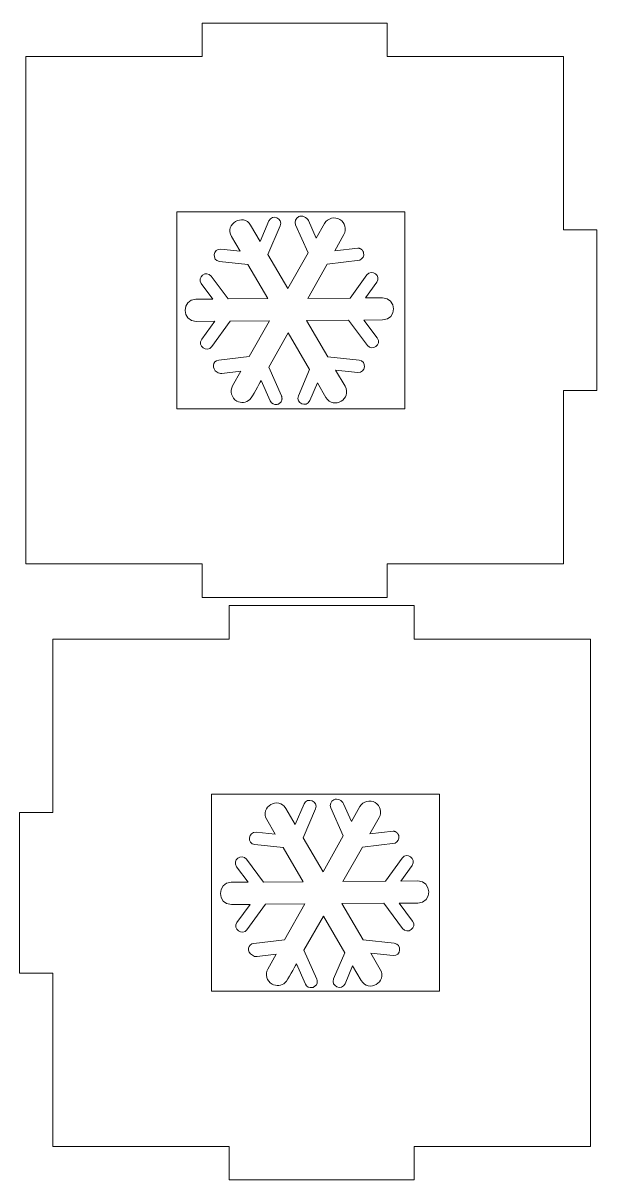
# Model space of a CAD drawing. Header units: centimetres. Extents: x -37 to 30, y -73 to 69.
# Drawn here: x 1.11 to 11.4, y 24.1 to 44.84 of the extents above; entities that cross this region are included whole.
import ezdxf

# ---------------------------------------------------------------- set-up
doc = ezdxf.new("R2010")
doc.units = ezdxf.units.CM
doc.header["$MEASUREMENT"] = 0
doc.layers.add('layer 1', color=7, linetype='Continuous')

msp = doc.modelspace()

# ---------------------------------------------------------------- linework, layer by layer
at = {"layer": 'layer 1', "color": 250, "lineweight": 9}
for points, knots in [([(1.15531, 39.6954), (1.15531, 39.6954), (1.15531, 35.14718), (1.15531, 35.14718), (1.15531, 35.14718), (1.15531, 35.14718), (4.32019, 35.14718), (4.32019, 35.14718), (4.32019, 35.14718), (4.32019, 35.14718), (4.32019, 34.54718), (4.32019, 34.54718), (4.32019, 34.54718), (4.32019, 34.54718), (7.63823, 34.54718), (7.63823, 34.54718), (7.63823, 34.54718), (7.63823, 34.54718), (7.63823, 35.14718), (7.63823, 35.14718), (7.63823, 35.14718), (7.63823, 35.14718), (10.80313, 35.14718), (10.80313, 35.14718), (10.80313, 35.14718), (10.80313, 35.14718), (10.80313, 38.25564), (10.80313, 38.25564), (10.80313, 38.25564), (10.80313, 38.25564), (11.40313, 38.25564), (11.40313, 38.25564), (11.40313, 38.25564), (11.40313, 38.25564), (11.40313, 41.13516), (11.40313, 41.13516), (11.40313, 41.13516), (11.40313, 41.13516), (10.80313, 41.13516), (10.80313, 41.13516), (10.80313, 41.13516), (10.80313, 41.13516), (10.80313, 44.24362), (10.80313, 44.24362), (10.80313, 44.24362), (10.80313, 44.24362), (7.63823, 44.24362), (7.63823, 44.24362), (7.63823, 44.24362), (7.63823, 44.24362), (7.63823, 44.84362), (7.63823, 44.84362), (7.63823, 44.84362), (7.63823, 44.84362), (4.32019, 44.84362), (4.32019, 44.84362), (4.32019, 44.84362), (4.32019, 44.84362), (4.32019, 44.24362), (4.32019, 44.24362), (4.32019, 44.24362), (4.32019, 44.24362), (1.15531, 44.24362), (1.15531, 44.24362), (1.15531, 44.24362), (1.15531, 44.24362), (1.15531, 39.6954), (1.15531, 39.6954)], [0, 0, 0, 0, 0.05555556, 0.05555556, 0.05555556, 0.05555556, 0.11111111, 0.11111111, 0.11111111, 0.11111111, 0.16666667, 0.16666667, 0.16666667, 0.16666667, 0.22222222, 0.22222222, 0.22222222, 0.22222222, 0.27777778, 0.27777778, 0.27777778, 0.27777778, 0.33333333, 0.33333333, 0.33333333, 0.33333333, 0.38888889, 0.38888889, 0.38888889, 0.38888889, 0.44444444, 0.44444444, 0.44444444, 0.44444444, 0.5, 0.5, 0.5, 0.5, 0.55555556, 0.55555556, 0.55555556, 0.55555556, 0.61111111, 0.61111111, 0.61111111, 0.61111111, 0.66666667, 0.66666667, 0.66666667, 0.66666667, 0.72222222, 0.72222222, 0.72222222, 0.72222222, 0.77777778, 0.77777778, 0.77777778, 0.77777778, 0.83333333, 0.83333333, 0.83333333, 0.83333333, 0.88888889, 0.88888889, 0.88888889, 0.88888889, 1, 1, 1, 1]), ([(7.95661, 39.6954), (7.95661, 39.6954), (7.95661, 37.92912), (7.95661, 37.92912), (7.95661, 37.92912), (7.95661, 37.92912), (3.86631, 37.92912), (3.86631, 37.92912), (3.86631, 37.92912), (3.86631, 37.92912), (3.86631, 39.6954), (3.86631, 39.6954), (3.86631, 39.6954), (3.86631, 39.6954), (3.86631, 41.46168), (3.86631, 41.46168), (3.86631, 41.46168), (3.86631, 41.46168), (7.95661, 41.46168), (7.95661, 41.46168), (7.95661, 41.46168), (7.95661, 41.46168), (7.95661, 39.6954), (7.95661, 39.6954)], [0, 0, 0, 0, 0.14285714, 0.14285714, 0.14285714, 0.14285714, 0.28571429, 0.28571429, 0.28571429, 0.28571429, 0.42857143, 0.42857143, 0.42857143, 0.42857143, 0.57142857, 0.57142857, 0.57142857, 0.57142857, 0.71428571, 0.71428571, 0.71428571, 0.71428571, 1, 1, 1, 1]), ([(11.28779, 29.25248), (11.28779, 29.25248), (11.28779, 24.70426), (11.28779, 24.70426), (11.28779, 24.70426), (11.28779, 24.70426), (8.12291, 24.70426), (8.12291, 24.70426), (8.12291, 24.70426), (8.12291, 24.70426), (8.12291, 24.10426), (8.12291, 24.10426), (8.12291, 24.10426), (8.12291, 24.10426), (4.80487, 24.10426), (4.80487, 24.10426), (4.80487, 24.10426), (4.80487, 24.10426), (4.80487, 24.70426), (4.80487, 24.70426), (4.80487, 24.70426), (4.80487, 24.70426), (1.63997, 24.70426), (1.63997, 24.70426), (1.63997, 24.70426), (1.63997, 24.70426), (1.63997, 27.81272), (1.63997, 27.81272), (1.63997, 27.81272), (1.63997, 27.81272), (1.03997, 27.81272), (1.03997, 27.81272), (1.03997, 27.81272), (1.03997, 27.81272), (1.03997, 30.69224), (1.03997, 30.69224), (1.03997, 30.69224), (1.03997, 30.69224), (1.63997, 30.69224), (1.63997, 30.69224), (1.63997, 30.69224), (1.63997, 30.69224), (1.63997, 33.8007), (1.63997, 33.8007), (1.63997, 33.8007), (1.63997, 33.8007), (4.80487, 33.8007), (4.80487, 33.8007), (4.80487, 33.8007), (4.80487, 33.8007), (4.80487, 34.4007), (4.80487, 34.4007), (4.80487, 34.4007), (4.80487, 34.4007), (8.12291, 34.4007), (8.12291, 34.4007), (8.12291, 34.4007), (8.12291, 34.4007), (8.12291, 33.8007), (8.12291, 33.8007), (8.12291, 33.8007), (8.12291, 33.8007), (11.28779, 33.8007), (11.28779, 33.8007), (11.28779, 33.8007), (11.28779, 33.8007), (11.28779, 29.25248), (11.28779, 29.25248)], [0, 0, 0, 0, 0.05555556, 0.05555556, 0.05555556, 0.05555556, 0.11111111, 0.11111111, 0.11111111, 0.11111111, 0.16666667, 0.16666667, 0.16666667, 0.16666667, 0.22222222, 0.22222222, 0.22222222, 0.22222222, 0.27777778, 0.27777778, 0.27777778, 0.27777778, 0.33333333, 0.33333333, 0.33333333, 0.33333333, 0.38888889, 0.38888889, 0.38888889, 0.38888889, 0.44444444, 0.44444444, 0.44444444, 0.44444444, 0.5, 0.5, 0.5, 0.5, 0.55555556, 0.55555556, 0.55555556, 0.55555556, 0.61111111, 0.61111111, 0.61111111, 0.61111111, 0.66666667, 0.66666667, 0.66666667, 0.66666667, 0.72222222, 0.72222222, 0.72222222, 0.72222222, 0.77777778, 0.77777778, 0.77777778, 0.77777778, 0.83333333, 0.83333333, 0.83333333, 0.83333333, 0.88888889, 0.88888889, 0.88888889, 0.88888889, 1, 1, 1, 1]), ([(4.48649, 29.25248), (4.48649, 29.25248), (4.48649, 27.4862), (4.48649, 27.4862), (4.48649, 27.4862), (4.48649, 27.4862), (8.57679, 27.4862), (8.57679, 27.4862), (8.57679, 27.4862), (8.57679, 27.4862), (8.57679, 29.25248), (8.57679, 29.25248), (8.57679, 29.25248), (8.57679, 29.25248), (8.57679, 31.01876), (8.57679, 31.01876), (8.57679, 31.01876), (8.57679, 31.01876), (4.48649, 31.01876), (4.48649, 31.01876), (4.48649, 31.01876), (4.48649, 31.01876), (4.48649, 29.25248), (4.48649, 29.25248)], [0, 0, 0, 0, 0.14285714, 0.14285714, 0.14285714, 0.14285714, 0.28571429, 0.28571429, 0.28571429, 0.28571429, 0.42857143, 0.42857143, 0.42857143, 0.42857143, 0.57142857, 0.57142857, 0.57142857, 0.57142857, 0.71428571, 0.71428571, 0.71428571, 0.71428571, 1, 1, 1, 1])]:
    msp.add_open_spline(points, degree=3, knots=knots, dxfattribs=at)
at = {"layer": 'layer 1', "color": 254, "lineweight": 9}
for points in [[(5.13836, 40.5185), (5.13836, 40.5185), (5.49952, 39.90379), (5.49952, 39.90379), (5.49952, 39.90379), (5.49952, 39.90379), (4.78661, 39.8984), (4.78661, 39.8984), (4.78661, 39.8984), (4.78661, 39.8984), (4.48115, 40.30702), (4.48115, 40.30702), (4.48115, 40.30702), (4.39476, 40.42255), (4.21699, 40.28958), (4.30339, 40.1741), (4.30339, 40.1741), (4.30339, 40.1741), (4.51107, 39.89628), (4.51107, 39.89628), (4.51107, 39.89628), (4.51107, 39.89628), (4.20758, 39.89396), (4.20758, 39.89396), (4.20758, 39.89396), (3.94705, 39.89195), (3.95017, 39.49452), (4.21063, 39.49647), (4.21063, 39.49647), (4.21063, 39.49647), (4.54574, 39.49904), (4.54574, 39.49904), (4.54574, 39.49904), (4.54574, 39.49904), (4.31097, 39.17479), (4.31097, 39.17479), (4.31097, 39.17479), (4.2264, 39.058), (4.40608, 38.92774), (4.49072, 39.04459), (4.49072, 39.04459), (4.49072, 39.04459), (4.82129, 39.50114), (4.82129, 39.50114), (4.82129, 39.50114), (4.82129, 39.50114), (5.52743, 39.50648), (5.52743, 39.50648), (5.52743, 39.50648), (5.52743, 39.50648), (5.16283, 38.8638), (5.16283, 38.8638), (5.16283, 38.8638), (5.16283, 38.8638), (4.61637, 38.79886), (4.61637, 38.79886), (4.61637, 38.79886), (4.50332, 38.78543), (4.47997, 38.64737), (4.58962, 38.58511), (4.58962, 38.58511), (4.61186, 38.5678), (4.64065, 38.55892), (4.67071, 38.56246), (4.67071, 38.56246), (4.67071, 38.56246), (5.01513, 38.60345), (5.01513, 38.60345), (5.01513, 38.60345), (5.01513, 38.60345), (4.8654, 38.33946), (4.8654, 38.33946), (4.8654, 38.33946), (4.81144, 38.24435), (4.8451, 38.12249), (4.94021, 38.06853), (4.94021, 38.06853), (5.01466, 38.0268), (5.11192, 38.03717), (5.17425, 38.09645), (5.17425, 38.09645), (5.2283, 38.1478), (5.34195, 38.37392), (5.37652, 38.43484), (5.37652, 38.43484), (5.37652, 38.43484), (5.5399, 38.06938), (5.5399, 38.06938), (5.5399, 38.06938), (5.56142, 38.02275), (5.61202, 37.99638), (5.66251, 38.00576), (5.66251, 38.00576), (5.66251, 38.00576), (5.66522, 38.00634), (5.66522, 38.00634), (5.66522, 38.00634), (5.66522, 38.00634), (5.67857, 38.0102), (5.67857, 38.0102), (5.67857, 38.0102), (5.67857, 38.0102), (5.68642, 38.01341), (5.68642, 38.01341), (5.68642, 38.01341), (5.68642, 38.01341), (5.73533, 38.056), (5.73533, 38.056), (5.73533, 38.056), (5.73533, 38.056), (5.74164, 38.06779), (5.74164, 38.06779), (5.74164, 38.06779), (5.74164, 38.06779), (5.74877, 38.08784), (5.74877, 38.08784), (5.74877, 38.08784), (5.74877, 38.08784), (5.74997, 38.09307), (5.74997, 38.09307), (5.74997, 38.09307), (5.74997, 38.09307), (5.75158, 38.10365), (5.75158, 38.10365), (5.75158, 38.10365), (5.75158, 38.10365), (5.75181, 38.10632), (5.75181, 38.10632), (5.75181, 38.10632), (5.75181, 38.10632), (5.752, 38.10901), (5.752, 38.10901), (5.752, 38.10901), (5.752, 38.10901), (5.75143, 38.12791), (5.75143, 38.12791), (5.75143, 38.12791), (5.75143, 38.12791), (5.74959, 38.13872), (5.74959, 38.13872), (5.74959, 38.13872), (5.74959, 38.13872), (5.74578, 38.1521), (5.74578, 38.1521), (5.74578, 38.1521), (5.74578, 38.1521), (5.74477, 38.15475), (5.74477, 38.15475), (5.74477, 38.15475), (5.74477, 38.15475), (5.74374, 38.15741), (5.74374, 38.15741), (5.74374, 38.15741), (5.74374, 38.15741), (5.74255, 38.16001), (5.74255, 38.16001), (5.74255, 38.16001), (5.74255, 38.16001), (5.51249, 38.67451), (5.51249, 38.67451), (5.51249, 38.67451), (5.51249, 38.67451), (5.86088, 39.28871), (5.86088, 39.28871), (5.86088, 39.28871), (5.86088, 39.28871), (6.24723, 38.63113), (6.24723, 38.63113), (6.24723, 38.63113), (6.24723, 38.63113), (6.04609, 38.16228), (6.04609, 38.16228), (6.04609, 38.16228), (5.98925, 38.02965), (6.19326, 37.94229), (6.25007, 38.07478), (6.25007, 38.07478), (6.25007, 38.07478), (6.38683, 38.39358), (6.38683, 38.39358), (6.38683, 38.39358), (6.38683, 38.39358), (6.54058, 38.1319), (6.54058, 38.1319), (6.54058, 38.1319), (6.67252, 37.90734), (7.01524, 38.10868), (6.8833, 38.33324), (6.8833, 38.33324), (6.8833, 38.33324), (6.71352, 38.62222), (6.71352, 38.62222), (6.71352, 38.62222), (6.71352, 38.62222), (7.11171, 38.58101), (7.11171, 38.58101), (7.11171, 38.58101), (7.25513, 38.56613), (7.27807, 38.78695), (7.13458, 38.80182), (7.13458, 38.80182), (7.13458, 38.80182), (6.57393, 38.85978), (6.57393, 38.85978), (6.57393, 38.85978), (6.57393, 38.85978), (6.19101, 39.51153), (6.19101, 39.51153), (6.19101, 39.51153), (6.19101, 39.51153), (6.94691, 39.51728), (6.94691, 39.51728), (6.94691, 39.51728), (6.94691, 39.51728), (7.28435, 39.06582), (7.28435, 39.06582), (7.28435, 39.06582), (7.37075, 38.95024), (7.54846, 39.08325), (7.46211, 39.19873), (7.46211, 39.19873), (7.46211, 39.19873), (7.22244, 39.51938), (7.22244, 39.51938), (7.22244, 39.51938), (7.22244, 39.51938), (7.55759, 39.5219), (7.55759, 39.5219), (7.55759, 39.5219), (7.81806, 39.52389), (7.81501, 39.92136), (7.55454, 39.91938), (7.55454, 39.91938), (7.55454, 39.91938), (7.25108, 39.91709), (7.25108, 39.91709), (7.25108, 39.91709), (7.25108, 39.91709), (7.45453, 40.19805), (7.45453, 40.19805), (7.45453, 40.19805), (7.53909, 40.31481), (7.35944, 40.44507), (7.27475, 40.32823), (7.27475, 40.32823), (7.27475, 40.32823), (6.97551, 39.91502), (6.97551, 39.91502), (6.97551, 39.91502), (6.97551, 39.91502), (6.21287, 39.90921), (6.21287, 39.90921), (6.21287, 39.90921), (6.21287, 39.90921), (6.56131, 40.52342), (6.56131, 40.52342), (6.56131, 40.52342), (6.56131, 40.52342), (7.14806, 40.59673), (7.14806, 40.59673), (7.14806, 40.59673), (7.1979, 40.61672), (7.22857, 40.6713), (7.21615, 40.72445), (7.21615, 40.72445), (7.21615, 40.72445), (7.214, 40.7325), (7.214, 40.7325), (7.214, 40.7325), (7.214, 40.7325), (7.21228, 40.73775), (7.21228, 40.73775), (7.21228, 40.73775), (7.21228, 40.73775), (7.2113, 40.74035), (7.2113, 40.74035), (7.2113, 40.74035), (7.2113, 40.74035), (7.21027, 40.74289), (7.21027, 40.74289), (7.21027, 40.74289), (7.21027, 40.74289), (7.20808, 40.74788), (7.20808, 40.74788), (7.20808, 40.74788), (7.20808, 40.74788), (7.20554, 40.75271), (7.20554, 40.75271), (7.20554, 40.75271), (7.20554, 40.75271), (7.20431, 40.75507), (7.20431, 40.75507), (7.20431, 40.75507), (7.20431, 40.75507), (7.20291, 40.75736), (7.20291, 40.75736), (7.20291, 40.75736), (7.20291, 40.75736), (7.19523, 40.76843), (7.19523, 40.76843), (7.19523, 40.76843), (7.19523, 40.76843), (7.19359, 40.77052), (7.19359, 40.77052), (7.19359, 40.77052), (7.19359, 40.77052), (7.19184, 40.77255), (7.19184, 40.77255), (7.19184, 40.77255), (7.19184, 40.77255), (7.18257, 40.78209), (7.18257, 40.78209), (7.18257, 40.78209), (7.18257, 40.78209), (7.1785, 40.7856), (7.1785, 40.7856), (7.1785, 40.7856), (7.1785, 40.7856), (7.17643, 40.7873), (7.17643, 40.7873), (7.17643, 40.7873), (7.17643, 40.7873), (7.17435, 40.78889), (7.17435, 40.78889), (7.17435, 40.78889), (7.17435, 40.78889), (7.17218, 40.79046), (7.17218, 40.79046), (7.17218, 40.79046), (7.17218, 40.79046), (7.16774, 40.79347), (7.16774, 40.79347), (7.16774, 40.79347), (7.16774, 40.79347), (7.16549, 40.79488), (7.16549, 40.79488), (7.16549, 40.79488), (7.16549, 40.79488), (7.1561, 40.79996), (7.1561, 40.79996), (7.1561, 40.79996), (7.1561, 40.79996), (7.15366, 40.80111), (7.15366, 40.80111), (7.15366, 40.80111), (7.15366, 40.80111), (7.15121, 40.80217), (7.15121, 40.80217), (7.15121, 40.80217), (7.15121, 40.80217), (7.14875, 40.80322), (7.14875, 40.80322), (7.14875, 40.80322), (7.14875, 40.80322), (7.14373, 40.80509), (7.14373, 40.80509), (7.14373, 40.80509), (7.14373, 40.80509), (7.14114, 40.80594), (7.14114, 40.80594), (7.14114, 40.80594), (7.14114, 40.80594), (7.13855, 40.80675), (7.13855, 40.80675), (7.13855, 40.80675), (7.13855, 40.80675), (7.13329, 40.80814), (7.13329, 40.80814), (7.13329, 40.80814), (7.13329, 40.80814), (7.13067, 40.80873), (7.13067, 40.80873), (7.13067, 40.80873), (7.13067, 40.80873), (7.12803, 40.80924), (7.12803, 40.80924), (7.12803, 40.80924), (7.12803, 40.80924), (7.1226, 40.81011), (7.1226, 40.81011), (7.1226, 40.81011), (7.1226, 40.81011), (7.11716, 40.81071), (7.11716, 40.81071), (7.11716, 40.81071), (7.11716, 40.81071), (7.11163, 40.81105), (7.11163, 40.81105), (7.11163, 40.81105), (7.11163, 40.81105), (6.69725, 40.76309), (6.69725, 40.76309), (6.69725, 40.76309), (6.69725, 40.76309), (6.86261, 41.05462), (6.86261, 41.05462), (6.86261, 41.05462), (6.91502, 41.14783), (6.88272, 41.26672), (6.79245, 41.32286), (6.79245, 41.32286), (6.69604, 41.37862), (6.57257, 41.34893), (6.51687, 41.25074), (6.51687, 41.25074), (6.51687, 41.25074), (6.3671, 40.98675), (6.3671, 40.98675), (6.3671, 40.98675), (6.3671, 40.98675), (6.22556, 41.30342), (6.22556, 41.30342), (6.22556, 41.30342), (6.1994, 41.36206), (6.11042, 41.40199), (6.05083, 41.37537), (6.05083, 41.37537), (5.99507, 41.35045), (5.96991, 41.28456), (5.99479, 41.22883), (5.99479, 41.22883), (5.99479, 41.22883), (6.21945, 40.72643), (6.21945, 40.72643), (6.21945, 40.72643), (6.21945, 40.72643), (5.85484, 40.0837), (5.85484, 40.0837), (5.85484, 40.0837), (5.85484, 40.0837), (5.49715, 40.69257), (5.49715, 40.69257), (5.49715, 40.69257), (5.49715, 40.69257), (5.7194, 41.21053), (5.7194, 41.21053), (5.7194, 41.21053), (5.77624, 41.34317), (5.57226, 41.43057), (5.51539, 41.29804), (5.51539, 41.29804), (5.51539, 41.29804), (5.35756, 40.93014), (5.35756, 40.93014), (5.35756, 40.93014), (5.35756, 40.93014), (5.1878, 41.21909), (5.1878, 41.21909), (5.1878, 41.21909), (5.05585, 41.44367), (4.71313, 41.2424), (4.84508, 41.01776), (4.84508, 41.01776), (4.84508, 41.01776), (4.99879, 40.75608), (4.99879, 40.75608), (4.99879, 40.75608), (4.99879, 40.75608), (4.65378, 40.7918), (4.65378, 40.7918), (4.65378, 40.7918), (4.51034, 40.80669), (4.48741, 40.5859), (4.63091, 40.571), (4.63091, 40.571), (4.63091, 40.571), (5.13836, 40.5185), (5.13836, 40.5185)], [(5.77106, 30.0638), (5.77106, 30.0638), (6.13222, 29.44909), (6.13222, 29.44909), (6.13222, 29.44909), (6.13222, 29.44909), (5.41931, 29.4437), (5.41931, 29.4437), (5.41931, 29.4437), (5.41931, 29.4437), (5.11385, 29.85232), (5.11385, 29.85232), (5.11385, 29.85232), (5.02746, 29.96785), (4.84969, 29.83488), (4.93609, 29.7194), (4.93609, 29.7194), (4.93609, 29.7194), (5.14377, 29.44157), (5.14377, 29.44157), (5.14377, 29.44157), (5.14377, 29.44157), (4.84028, 29.43926), (4.84028, 29.43926), (4.84028, 29.43926), (4.57975, 29.43725), (4.58287, 29.03982), (4.84333, 29.04177), (4.84333, 29.04177), (4.84333, 29.04177), (5.17844, 29.04434), (5.17844, 29.04434), (5.17844, 29.04434), (5.17844, 29.04434), (4.94367, 28.72009), (4.94367, 28.72009), (4.94367, 28.72009), (4.8591, 28.6033), (5.03878, 28.47304), (5.12342, 28.58989), (5.12342, 28.58989), (5.12342, 28.58989), (5.45399, 29.04644), (5.45399, 29.04644), (5.45399, 29.04644), (5.45399, 29.04644), (6.16013, 29.05178), (6.16013, 29.05178), (6.16013, 29.05178), (6.16013, 29.05178), (5.79553, 28.4091), (5.79553, 28.4091), (5.79553, 28.4091), (5.79553, 28.4091), (5.24907, 28.34416), (5.24907, 28.34416), (5.24907, 28.34416), (5.13602, 28.33072), (5.11267, 28.19267), (5.22232, 28.13041), (5.22232, 28.13041), (5.24456, 28.1131), (5.27335, 28.10421), (5.30341, 28.10776), (5.30341, 28.10776), (5.30341, 28.10776), (5.64783, 28.14875), (5.64783, 28.14875), (5.64783, 28.14875), (5.64783, 28.14875), (5.4981, 27.88476), (5.4981, 27.88476), (5.4981, 27.88476), (5.44414, 27.78965), (5.4778, 27.66779), (5.57291, 27.61383), (5.57291, 27.61383), (5.64736, 27.5721), (5.74462, 27.58247), (5.80695, 27.64175), (5.80695, 27.64175), (5.861, 27.6931), (5.97465, 27.91922), (6.00922, 27.98014), (6.00922, 27.98014), (6.00922, 27.98014), (6.1726, 27.61467), (6.1726, 27.61467), (6.1726, 27.61467), (6.19412, 27.56805), (6.24472, 27.54168), (6.29521, 27.55106), (6.29521, 27.55106), (6.29521, 27.55106), (6.29792, 27.55164), (6.29792, 27.55164), (6.29792, 27.55164), (6.29792, 27.55164), (6.31127, 27.5555), (6.31127, 27.5555), (6.31127, 27.5555), (6.31127, 27.5555), (6.31912, 27.55871), (6.31912, 27.55871), (6.31912, 27.55871), (6.31912, 27.55871), (6.36803, 27.6013), (6.36803, 27.6013), (6.36803, 27.6013), (6.36803, 27.6013), (6.37434, 27.61309), (6.37434, 27.61309), (6.37434, 27.61309), (6.37434, 27.61309), (6.38147, 27.63314), (6.38147, 27.63314), (6.38147, 27.63314), (6.38147, 27.63314), (6.38267, 27.63837), (6.38267, 27.63837), (6.38267, 27.63837), (6.38267, 27.63837), (6.38428, 27.64895), (6.38428, 27.64895), (6.38428, 27.64895), (6.38428, 27.64895), (6.38451, 27.65162), (6.38451, 27.65162), (6.38451, 27.65162), (6.38451, 27.65162), (6.3847, 27.65431), (6.3847, 27.65431), (6.3847, 27.65431), (6.3847, 27.65431), (6.38413, 27.67321), (6.38413, 27.67321), (6.38413, 27.67321), (6.38413, 27.67321), (6.38229, 27.68402), (6.38229, 27.68402), (6.38229, 27.68402), (6.38229, 27.68402), (6.37848, 27.6974), (6.37848, 27.6974), (6.37848, 27.6974), (6.37848, 27.6974), (6.37747, 27.70005), (6.37747, 27.70005), (6.37747, 27.70005), (6.37747, 27.70005), (6.37644, 27.70271), (6.37644, 27.70271), (6.37644, 27.70271), (6.37644, 27.70271), (6.37525, 27.70531), (6.37525, 27.70531), (6.37525, 27.70531), (6.37525, 27.70531), (6.14519, 28.21981), (6.14519, 28.21981), (6.14519, 28.21981), (6.14519, 28.21981), (6.49358, 28.83401), (6.49358, 28.83401), (6.49358, 28.83401), (6.49358, 28.83401), (6.87993, 28.17643), (6.87993, 28.17643), (6.87993, 28.17643), (6.87993, 28.17643), (6.67879, 27.70758), (6.67879, 27.70758), (6.67879, 27.70758), (6.62195, 27.57495), (6.82596, 27.48759), (6.88277, 27.62008), (6.88277, 27.62008), (6.88277, 27.62008), (7.01953, 27.93888), (7.01953, 27.93888), (7.01953, 27.93888), (7.01953, 27.93888), (7.17328, 27.6772), (7.17328, 27.6772), (7.17328, 27.6772), (7.30522, 27.45264), (7.64794, 27.65398), (7.516, 27.87854), (7.516, 27.87854), (7.516, 27.87854), (7.34622, 28.16752), (7.34622, 28.16752), (7.34622, 28.16752), (7.34622, 28.16752), (7.74441, 28.12631), (7.74441, 28.12631), (7.74441, 28.12631), (7.88783, 28.11143), (7.91077, 28.33225), (7.76728, 28.34712), (7.76728, 28.34712), (7.76728, 28.34712), (7.20663, 28.40508), (7.20663, 28.40508), (7.20663, 28.40508), (7.20663, 28.40508), (6.82371, 29.05683), (6.82371, 29.05683), (6.82371, 29.05683), (6.82371, 29.05683), (7.57961, 29.06258), (7.57961, 29.06258), (7.57961, 29.06258), (7.57961, 29.06258), (7.91705, 28.61112), (7.91705, 28.61112), (7.91705, 28.61112), (8.00345, 28.49554), (8.18116, 28.62855), (8.09481, 28.74403), (8.09481, 28.74403), (8.09481, 28.74403), (7.85514, 29.06468), (7.85514, 29.06468), (7.85514, 29.06468), (7.85514, 29.06468), (8.19029, 29.0672), (8.19029, 29.0672), (8.19029, 29.0672), (8.45076, 29.06919), (8.44771, 29.46666), (8.18724, 29.46468), (8.18724, 29.46468), (8.18724, 29.46468), (7.88378, 29.46239), (7.88378, 29.46239), (7.88378, 29.46239), (7.88378, 29.46239), (8.08723, 29.74335), (8.08723, 29.74335), (8.08723, 29.74335), (8.17179, 29.86011), (7.99214, 29.99037), (7.90745, 29.87353), (7.90745, 29.87353), (7.90745, 29.87353), (7.60821, 29.46032), (7.60821, 29.46032), (7.60821, 29.46032), (7.60821, 29.46032), (6.84557, 29.45451), (6.84557, 29.45451), (6.84557, 29.45451), (6.84557, 29.45451), (7.19401, 30.06872), (7.19401, 30.06872), (7.19401, 30.06872), (7.19401, 30.06872), (7.78076, 30.14203), (7.78076, 30.14203), (7.78076, 30.14203), (7.8306, 30.16202), (7.86127, 30.2166), (7.84885, 30.26975), (7.84885, 30.26975), (7.84885, 30.26975), (7.8467, 30.2778), (7.8467, 30.2778), (7.8467, 30.2778), (7.8467, 30.2778), (7.84498, 30.28305), (7.84498, 30.28305), (7.84498, 30.28305), (7.84498, 30.28305), (7.844, 30.28565), (7.844, 30.28565), (7.844, 30.28565), (7.844, 30.28565), (7.84297, 30.28819), (7.84297, 30.28819), (7.84297, 30.28819), (7.84297, 30.28819), (7.84078, 30.29318), (7.84078, 30.29318), (7.84078, 30.29318), (7.84078, 30.29318), (7.83824, 30.29801), (7.83824, 30.29801), (7.83824, 30.29801), (7.83824, 30.29801), (7.83701, 30.30037), (7.83701, 30.30037), (7.83701, 30.30037), (7.83701, 30.30037), (7.83561, 30.30266), (7.83561, 30.30266), (7.83561, 30.30266), (7.83561, 30.30266), (7.82793, 30.31373), (7.82793, 30.31373), (7.82793, 30.31373), (7.82793, 30.31373), (7.82629, 30.31582), (7.82629, 30.31582), (7.82629, 30.31582), (7.82629, 30.31582), (7.82454, 30.31785), (7.82454, 30.31785), (7.82454, 30.31785), (7.82454, 30.31785), (7.81527, 30.32739), (7.81527, 30.32739), (7.81527, 30.32739), (7.81527, 30.32739), (7.8112, 30.3309), (7.8112, 30.3309), (7.8112, 30.3309), (7.8112, 30.3309), (7.80913, 30.3326), (7.80913, 30.3326), (7.80913, 30.3326), (7.80913, 30.3326), (7.80705, 30.33419), (7.80705, 30.33419), (7.80705, 30.33419), (7.80705, 30.33419), (7.80488, 30.33576), (7.80488, 30.33576), (7.80488, 30.33576), (7.80488, 30.33576), (7.80044, 30.33877), (7.80044, 30.33877), (7.80044, 30.33877), (7.80044, 30.33877), (7.79819, 30.34018), (7.79819, 30.34018), (7.79819, 30.34018), (7.79819, 30.34018), (7.7888, 30.34526), (7.7888, 30.34526), (7.7888, 30.34526), (7.7888, 30.34526), (7.78636, 30.34641), (7.78636, 30.34641), (7.78636, 30.34641), (7.78636, 30.34641), (7.78391, 30.34747), (7.78391, 30.34747), (7.78391, 30.34747), (7.78391, 30.34747), (7.78145, 30.34852), (7.78145, 30.34852), (7.78145, 30.34852), (7.78145, 30.34852), (7.77643, 30.35039), (7.77643, 30.35039), (7.77643, 30.35039), (7.77643, 30.35039), (7.77384, 30.35124), (7.77384, 30.35124), (7.77384, 30.35124), (7.77384, 30.35124), (7.77125, 30.35205), (7.77125, 30.35205), (7.77125, 30.35205), (7.77125, 30.35205), (7.76599, 30.35344), (7.76599, 30.35344), (7.76599, 30.35344), (7.76599, 30.35344), (7.76337, 30.35403), (7.76337, 30.35403), (7.76337, 30.35403), (7.76337, 30.35403), (7.76073, 30.35454), (7.76073, 30.35454), (7.76073, 30.35454), (7.76073, 30.35454), (7.7553, 30.35541), (7.7553, 30.35541), (7.7553, 30.35541), (7.7553, 30.35541), (7.74986, 30.35601), (7.74986, 30.35601), (7.74986, 30.35601), (7.74986, 30.35601), (7.74433, 30.35635), (7.74433, 30.35635), (7.74433, 30.35635), (7.74433, 30.35635), (7.32995, 30.30839), (7.32995, 30.30839), (7.32995, 30.30839), (7.32995, 30.30839), (7.49531, 30.59992), (7.49531, 30.59992), (7.49531, 30.59992), (7.54772, 30.69313), (7.51542, 30.81202), (7.42515, 30.86816), (7.42515, 30.86816), (7.32874, 30.92392), (7.20527, 30.89423), (7.14957, 30.79604), (7.14957, 30.79604), (7.14957, 30.79604), (6.9998, 30.53205), (6.9998, 30.53205), (6.9998, 30.53205), (6.9998, 30.53205), (6.85826, 30.84872), (6.85826, 30.84872), (6.85826, 30.84872), (6.8321, 30.90736), (6.74312, 30.94729), (6.68353, 30.92067), (6.68353, 30.92067), (6.62777, 30.89575), (6.60261, 30.82986), (6.62749, 30.77413), (6.62749, 30.77413), (6.62749, 30.77413), (6.85215, 30.27173), (6.85215, 30.27173), (6.85215, 30.27173), (6.85215, 30.27173), (6.48754, 29.629), (6.48754, 29.629), (6.48754, 29.629), (6.48754, 29.629), (6.12985, 30.23787), (6.12985, 30.23787), (6.12985, 30.23787), (6.12985, 30.23787), (6.3521, 30.75583), (6.3521, 30.75583), (6.3521, 30.75583), (6.40894, 30.88847), (6.20496, 30.97586), (6.14809, 30.84334), (6.14809, 30.84334), (6.14809, 30.84334), (5.99026, 30.47544), (5.99026, 30.47544), (5.99026, 30.47544), (5.99026, 30.47544), (5.8205, 30.76439), (5.8205, 30.76439), (5.8205, 30.76439), (5.68855, 30.98897), (5.34583, 30.78769), (5.47778, 30.56306), (5.47778, 30.56306), (5.47778, 30.56306), (5.63149, 30.30138), (5.63149, 30.30138), (5.63149, 30.30138), (5.63149, 30.30138), (5.28648, 30.3371), (5.28648, 30.3371), (5.28648, 30.3371), (5.14304, 30.35199), (5.12011, 30.1312), (5.26361, 30.1163), (5.26361, 30.1163), (5.26361, 30.1163), (5.77106, 30.0638), (5.77106, 30.0638)]]:
    msp.add_open_spline(points, degree=3, knots=[0, 0, 0, 0, 0.00847458, 0.00847458, 0.00847458, 0.00847458, 0.01694915, 0.01694915, 0.01694915, 0.01694915, 0.02542373, 0.02542373, 0.02542373, 0.02542373, 0.03389831, 0.03389831, 0.03389831, 0.03389831, 0.04237288, 0.04237288, 0.04237288, 0.04237288, 0.05084746, 0.05084746, 0.05084746, 0.05084746, 0.05932203, 0.05932203, 0.05932203, 0.05932203, 0.06779661, 0.06779661, 0.06779661, 0.06779661, 0.07627119, 0.07627119, 0.07627119, 0.07627119, 0.08474576, 0.08474576, 0.08474576, 0.08474576, 0.09322034, 0.09322034, 0.09322034, 0.09322034, 0.10169492, 0.10169492, 0.10169492, 0.10169492, 0.11016949, 0.11016949, 0.11016949, 0.11016949, 0.11864407, 0.11864407, 0.11864407, 0.11864407, 0.12711864, 0.12711864, 0.12711864, 0.12711864, 0.13559322, 0.13559322, 0.13559322, 0.13559322, 0.1440678, 0.1440678, 0.1440678, 0.1440678, 0.15254237, 0.15254237, 0.15254237, 0.15254237, 0.16101695, 0.16101695, 0.16101695, 0.16101695, 0.16949153, 0.16949153, 0.16949153, 0.16949153, 0.1779661, 0.1779661, 0.1779661, 0.1779661, 0.18644068, 0.18644068, 0.18644068, 0.18644068, 0.19491525, 0.19491525, 0.19491525, 0.19491525, 0.20338983, 0.20338983, 0.20338983, 0.20338983, 0.21186441, 0.21186441, 0.21186441, 0.21186441, 0.22033898, 0.22033898, 0.22033898, 0.22033898, 0.22881356, 0.22881356, 0.22881356, 0.22881356, 0.23728814, 0.23728814, 0.23728814, 0.23728814, 0.24576271, 0.24576271, 0.24576271, 0.24576271, 0.25423729, 0.25423729, 0.25423729, 0.25423729, 0.26271186, 0.26271186, 0.26271186, 0.26271186, 0.27118644, 0.27118644, 0.27118644, 0.27118644, 0.27966102, 0.27966102, 0.27966102, 0.27966102, 0.28813559, 0.28813559, 0.28813559, 0.28813559, 0.29661017, 0.29661017, 0.29661017, 0.29661017, 0.30508475, 0.30508475, 0.30508475, 0.30508475, 0.31355932, 0.31355932, 0.31355932, 0.31355932, 0.3220339, 0.3220339, 0.3220339, 0.3220339, 0.33050847, 0.33050847, 0.33050847, 0.33050847, 0.33898305, 0.33898305, 0.33898305, 0.33898305, 0.34745763, 0.34745763, 0.34745763, 0.34745763, 0.3559322, 0.3559322, 0.3559322, 0.3559322, 0.36440678, 0.36440678, 0.36440678, 0.36440678, 0.37288136, 0.37288136, 0.37288136, 0.37288136, 0.38135593, 0.38135593, 0.38135593, 0.38135593, 0.38983051, 0.38983051, 0.38983051, 0.38983051, 0.39830508, 0.39830508, 0.39830508, 0.39830508, 0.40677966, 0.40677966, 0.40677966, 0.40677966, 0.41525424, 0.41525424, 0.41525424, 0.41525424, 0.42372881, 0.42372881, 0.42372881, 0.42372881, 0.43220339, 0.43220339, 0.43220339, 0.43220339, 0.44067797, 0.44067797, 0.44067797, 0.44067797, 0.44915254, 0.44915254, 0.44915254, 0.44915254, 0.45762712, 0.45762712, 0.45762712, 0.45762712, 0.46610169, 0.46610169, 0.46610169, 0.46610169, 0.47457627, 0.47457627, 0.47457627, 0.47457627, 0.48305085, 0.48305085, 0.48305085, 0.48305085, 0.49152542, 0.49152542, 0.49152542, 0.49152542, 0.5, 0.5, 0.5, 0.5, 0.50847458, 0.50847458, 0.50847458, 0.50847458, 0.51694915, 0.51694915, 0.51694915, 0.51694915, 0.52542373, 0.52542373, 0.52542373, 0.52542373, 0.53389831, 0.53389831, 0.53389831, 0.53389831, 0.54237288, 0.54237288, 0.54237288, 0.54237288, 0.55084746, 0.55084746, 0.55084746, 0.55084746, 0.55932203, 0.55932203, 0.55932203, 0.55932203, 0.56779661, 0.56779661, 0.56779661, 0.56779661, 0.57627119, 0.57627119, 0.57627119, 0.57627119, 0.58474576, 0.58474576, 0.58474576, 0.58474576, 0.59322034, 0.59322034, 0.59322034, 0.59322034, 0.60169492, 0.60169492, 0.60169492, 0.60169492, 0.61016949, 0.61016949, 0.61016949, 0.61016949, 0.61864407, 0.61864407, 0.61864407, 0.61864407, 0.62711864, 0.62711864, 0.62711864, 0.62711864, 0.63559322, 0.63559322, 0.63559322, 0.63559322, 0.6440678, 0.6440678, 0.6440678, 0.6440678, 0.65254237, 0.65254237, 0.65254237, 0.65254237, 0.66101695, 0.66101695, 0.66101695, 0.66101695, 0.66949153, 0.66949153, 0.66949153, 0.66949153, 0.6779661, 0.6779661, 0.6779661, 0.6779661, 0.68644068, 0.68644068, 0.68644068, 0.68644068, 0.69491525, 0.69491525, 0.69491525, 0.69491525, 0.70338983, 0.70338983, 0.70338983, 0.70338983, 0.71186441, 0.71186441, 0.71186441, 0.71186441, 0.72033898, 0.72033898, 0.72033898, 0.72033898, 0.72881356, 0.72881356, 0.72881356, 0.72881356, 0.73728814, 0.73728814, 0.73728814, 0.73728814, 0.74576271, 0.74576271, 0.74576271, 0.74576271, 0.75423729, 0.75423729, 0.75423729, 0.75423729, 0.76271186, 0.76271186, 0.76271186, 0.76271186, 0.77118644, 0.77118644, 0.77118644, 0.77118644, 0.77966102, 0.77966102, 0.77966102, 0.77966102, 0.78813559, 0.78813559, 0.78813559, 0.78813559, 0.79661017, 0.79661017, 0.79661017, 0.79661017, 0.80508475, 0.80508475, 0.80508475, 0.80508475, 0.81355932, 0.81355932, 0.81355932, 0.81355932, 0.8220339, 0.8220339, 0.8220339, 0.8220339, 0.83050847, 0.83050847, 0.83050847, 0.83050847, 0.83898305, 0.83898305, 0.83898305, 0.83898305, 0.84745763, 0.84745763, 0.84745763, 0.84745763, 0.8559322, 0.8559322, 0.8559322, 0.8559322, 0.86440678, 0.86440678, 0.86440678, 0.86440678, 0.87288136, 0.87288136, 0.87288136, 0.87288136, 0.88135593, 0.88135593, 0.88135593, 0.88135593, 0.88983051, 0.88983051, 0.88983051, 0.88983051, 0.89830508, 0.89830508, 0.89830508, 0.89830508, 0.90677966, 0.90677966, 0.90677966, 0.90677966, 0.91525424, 0.91525424, 0.91525424, 0.91525424, 0.92372881, 0.92372881, 0.92372881, 0.92372881, 0.93220339, 0.93220339, 0.93220339, 0.93220339, 0.94067797, 0.94067797, 0.94067797, 0.94067797, 0.94915254, 0.94915254, 0.94915254, 0.94915254, 0.95762712, 0.95762712, 0.95762712, 0.95762712, 0.96610169, 0.96610169, 0.96610169, 0.96610169, 0.97457627, 0.97457627, 0.97457627, 0.97457627, 0.98305085, 0.98305085, 0.98305085, 0.98305085, 1, 1, 1, 1], dxfattribs=at)

doc.saveas('drawing.dxf')
